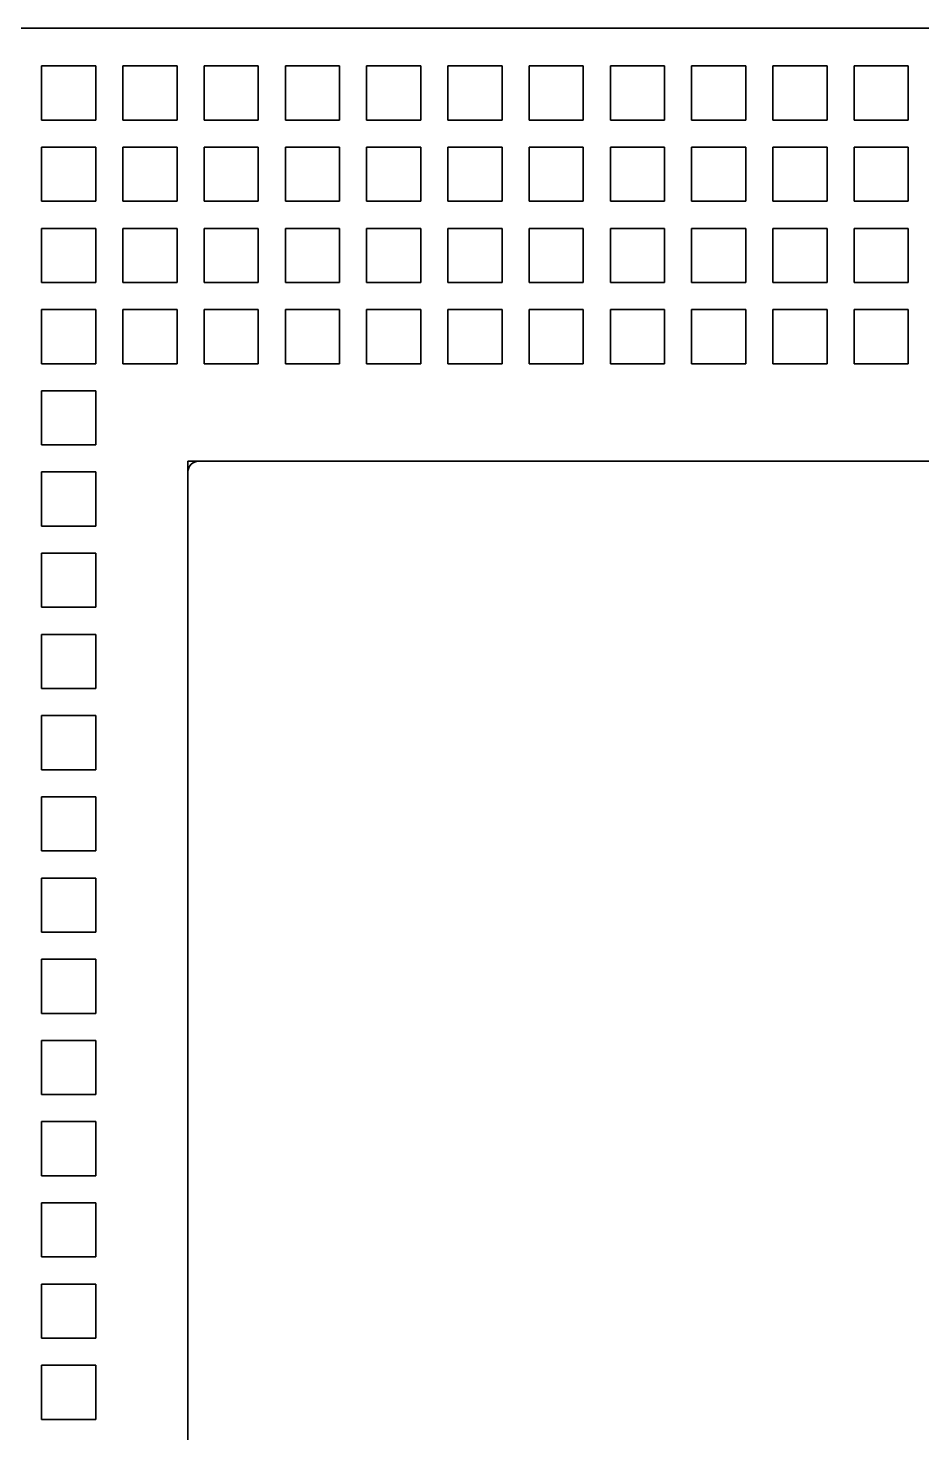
# Model space of a CAD drawing. Header units: millimetres. Extents: x 0 to 840, y -1485 to 297.
# Drawn here: x 186.101 to 187.751, y -679.425 to -676.83 of the extents above; entities that cross this region are included whole.
import ezdxf

# ---------------------------------------------------------------- set-up
doc = ezdxf.new("R2010")
doc.units = ezdxf.units.MM

# ---------------------------------------------------------------- blocks, each defined once
blk = doc.blocks.new('XT2_3M ABB')
at = {"color": 7, "lineweight": 35}
for p, q in [((3.95, 8.9), (-3.95, 8.9)), ((3.95, 8.9), (-3.95, 8.9)), ((2.25, 8.1), (-2.25, 8.1)), ((2.25, 8.1), (-2.25, 8.1)), ((2.1603, 8.1), (-2.1603, 8.1)), ((-2.25, 8.08), (-2.25, 4.02))]:
    blk.add_line(p, q, dxfattribs=at)
at = {"color": 7, "lineweight": 35, "ltscale": 0.025}
for p, q in [((-2.52, 8.83), (-2.52, 8.73)), ((-2.42, 8.83), (-2.52, 8.83)), ((-2.52, 8.83), (-2.52, 8.73)), ((-2.42, 8.83), (-2.52, 8.83)), ((-2.42, 8.83), (-2.42, 8.73)), ((-2.42, 8.83), (-2.42, 8.73)), ((-2.37, 8.83), (-2.37, 8.73)), ((-2.37, 8.83), (-2.27, 8.83)), ((-2.37, 8.83), (-2.37, 8.73)), ((-2.37, 8.83), (-2.27, 8.83)), ((-2.27, 8.83), (-2.27, 8.73)), ((-2.27, 8.83), (-2.27, 8.73)), ((-2.22, 8.83), (-2.22, 8.73)), ((-2.22, 8.83), (-2.12, 8.83)), ((-2.22, 8.83), (-2.22, 8.73)), ((-2.22, 8.83), (-2.12, 8.83)), ((-2.12, 8.83), (-2.12, 8.73)), ((-2.12, 8.83), (-2.12, 8.73)), ((-2.07, 8.83), (-2.07, 8.73)), ((-2.07, 8.83), (-1.97, 8.83)), ((-2.07, 8.83), (-2.07, 8.73)), ((-2.07, 8.83), (-1.97, 8.83)), ((-1.97, 8.83), (-1.97, 8.73)), ((-1.97, 8.83), (-1.97, 8.73)), ((-1.92, 8.83), (-1.92, 8.73)), ((-1.92, 8.83), (-1.82, 8.83)), ((-1.92, 8.83), (-1.92, 8.73)), ((-1.92, 8.83), (-1.82, 8.83)), ((-1.82, 8.83), (-1.82, 8.73)), ((-1.82, 8.83), (-1.82, 8.73)), ((-1.77, 8.83), (-1.77, 8.73)), ((-1.77, 8.83), (-1.67, 8.83)), ((-1.77, 8.83), (-1.77, 8.73)), ((-1.77, 8.83), (-1.67, 8.83)), ((-1.67, 8.83), (-1.67, 8.73)), ((-1.67, 8.83), (-1.67, 8.73)), ((-1.62, 8.83), (-1.62, 8.73)), ((-1.62, 8.83), (-1.52, 8.83)), ((-1.62, 8.83), (-1.62, 8.73)), ((-1.62, 8.83), (-1.52, 8.83)), ((-1.52, 8.83), (-1.52, 8.73)), ((-1.52, 8.83), (-1.52, 8.73)), ((-1.47, 8.83), (-1.47, 8.73)), ((-1.47, 8.83), (-1.37, 8.83)), ((-1.47, 8.83), (-1.47, 8.73)), ((-1.47, 8.83), (-1.37, 8.83)), ((-1.37, 8.83), (-1.37, 8.73)), ((-1.37, 8.83), (-1.37, 8.73)), ((-1.32, 8.83), (-1.32, 8.73)), ((-1.32, 8.83), (-1.22, 8.83)), ((-1.32, 8.83), (-1.32, 8.73)), ((-1.32, 8.83), (-1.22, 8.83)), ((-1.22, 8.83), (-1.22, 8.73)), ((-1.22, 8.83), (-1.22, 8.73)), ((-1.17, 8.83), (-1.17, 8.73)), ((-1.17, 8.83), (-1.07, 8.83)), ((-1.17, 8.83), (-1.17, 8.73)), ((-1.17, 8.83), (-1.07, 8.83)), ((-1.07, 8.83), (-1.07, 8.73)), ((-1.07, 8.83), (-1.07, 8.73)), ((-1.02, 8.83), (-1.02, 8.73)), ((-1.02, 8.83), (-0.92, 8.83)), ((-1.02, 8.83), (-1.02, 8.73)), ((-1.02, 8.83), (-0.92, 8.83)), ((-0.92, 8.83), (-0.92, 8.73)), ((-0.92, 8.83), (-0.92, 8.73)), ((-2.42, 8.73), (-2.52, 8.73)), ((-2.42, 8.73), (-2.52, 8.73)), ((-2.37, 8.73), (-2.27, 8.73)), ((-2.37, 8.73), (-2.27, 8.73)), ((-2.22, 8.73), (-2.12, 8.73)), ((-2.22, 8.73), (-2.12, 8.73)), ((-2.07, 8.73), (-1.97, 8.73)), ((-2.07, 8.73), (-1.97, 8.73)), ((-1.92, 8.73), (-1.82, 8.73)), ((-1.92, 8.73), (-1.82, 8.73)), ((-1.77, 8.73), (-1.67, 8.73)), ((-1.77, 8.73), (-1.67, 8.73)), ((-1.62, 8.73), (-1.52, 8.73)), ((-1.62, 8.73), (-1.52, 8.73)), ((-1.47, 8.73), (-1.37, 8.73)), ((-1.47, 8.73), (-1.37, 8.73)), ((-1.32, 8.73), (-1.22, 8.73)), ((-1.32, 8.73), (-1.22, 8.73)), ((-1.17, 8.73), (-1.07, 8.73)), ((-1.17, 8.73), (-1.07, 8.73)), ((-1.02, 8.73), (-0.92, 8.73)), ((-1.02, 8.73), (-0.92, 8.73)), ((-2.52, 8.68), (-2.52, 8.58)), ((-2.42, 8.68), (-2.52, 8.68)), ((-2.52, 8.68), (-2.52, 8.58)), ((-2.42, 8.68), (-2.52, 8.68)), ((-2.42, 8.68), (-2.42, 8.58)), ((-2.42, 8.68), (-2.42, 8.58)), ((-2.37, 8.68), (-2.37, 8.58)), ((-2.37, 8.68), (-2.27, 8.68)), ((-2.37, 8.68), (-2.37, 8.58)), ((-2.37, 8.68), (-2.27, 8.68)), ((-2.27, 8.68), (-2.27, 8.58)), ((-2.27, 8.68), (-2.27, 8.58)), ((-2.22, 8.68), (-2.22, 8.58)), ((-2.22, 8.68), (-2.12, 8.68)), ((-2.22, 8.68), (-2.22, 8.58)), ((-2.22, 8.68), (-2.12, 8.68)), ((-2.12, 8.68), (-2.12, 8.58)), ((-2.12, 8.68), (-2.12, 8.58)), ((-2.07, 8.68), (-2.07, 8.58)), ((-2.07, 8.68), (-1.97, 8.68)), ((-2.07, 8.68), (-2.07, 8.58)), ((-2.07, 8.68), (-1.97, 8.68)), ((-1.97, 8.68), (-1.97, 8.58)), ((-1.97, 8.68), (-1.97, 8.58)), ((-1.92, 8.68), (-1.92, 8.58)), ((-1.92, 8.68), (-1.82, 8.68)), ((-1.92, 8.68), (-1.92, 8.58)), ((-1.92, 8.68), (-1.82, 8.68)), ((-1.82, 8.68), (-1.82, 8.58)), ((-1.82, 8.68), (-1.82, 8.58)), ((-1.77, 8.68), (-1.77, 8.58)), ((-1.77, 8.68), (-1.67, 8.68)), ((-1.77, 8.68), (-1.77, 8.58)), ((-1.77, 8.68), (-1.67, 8.68)), ((-1.67, 8.68), (-1.67, 8.58)), ((-1.67, 8.68), (-1.67, 8.58)), ((-1.62, 8.68), (-1.62, 8.58)), ((-1.62, 8.68), (-1.52, 8.68)), ((-1.62, 8.68), (-1.62, 8.58)), ((-1.62, 8.68), (-1.52, 8.68)), ((-1.52, 8.68), (-1.52, 8.58)), ((-1.52, 8.68), (-1.52, 8.58)), ((-1.47, 8.68), (-1.47, 8.58)), ((-1.47, 8.68), (-1.37, 8.68)), ((-1.47, 8.68), (-1.47, 8.58)), ((-1.47, 8.68), (-1.37, 8.68)), ((-1.37, 8.68), (-1.37, 8.58)), ((-1.37, 8.68), (-1.37, 8.58)), ((-1.32, 8.68), (-1.32, 8.58)), ((-1.32, 8.68), (-1.22, 8.68)), ((-1.32, 8.68), (-1.32, 8.58)), ((-1.32, 8.68), (-1.22, 8.68)), ((-1.22, 8.68), (-1.22, 8.58)), ((-1.22, 8.68), (-1.22, 8.58)), ((-1.17, 8.68), (-1.17, 8.58)), ((-1.17, 8.68), (-1.07, 8.68)), ((-1.17, 8.68), (-1.17, 8.58)), ((-1.17, 8.68), (-1.07, 8.68)), ((-1.07, 8.68), (-1.07, 8.58)), ((-1.07, 8.68), (-1.07, 8.58)), ((-1.02, 8.68), (-1.02, 8.58)), ((-1.02, 8.68), (-0.92, 8.68)), ((-1.02, 8.68), (-1.02, 8.58)), ((-1.02, 8.68), (-0.92, 8.68)), ((-0.92, 8.68), (-0.92, 8.58)), ((-0.92, 8.68), (-0.92, 8.58)), ((-2.42, 8.58), (-2.52, 8.58)), ((-2.42, 8.58), (-2.52, 8.58)), ((-2.37, 8.58), (-2.27, 8.58)), ((-2.37, 8.58), (-2.27, 8.58)), ((-2.22, 8.58), (-2.12, 8.58)), ((-2.22, 8.58), (-2.12, 8.58)), ((-2.07, 8.58), (-1.97, 8.58)), ((-2.07, 8.58), (-1.97, 8.58)), ((-1.92, 8.58), (-1.82, 8.58)), ((-1.92, 8.58), (-1.82, 8.58)), ((-1.77, 8.58), (-1.67, 8.58)), ((-1.77, 8.58), (-1.67, 8.58)), ((-1.62, 8.58), (-1.52, 8.58)), ((-1.62, 8.58), (-1.52, 8.58)), ((-1.47, 8.58), (-1.37, 8.58)), ((-1.47, 8.58), (-1.37, 8.58)), ((-1.32, 8.58), (-1.22, 8.58)), ((-1.32, 8.58), (-1.22, 8.58)), ((-1.17, 8.58), (-1.07, 8.58)), ((-1.17, 8.58), (-1.07, 8.58)), ((-1.02, 8.58), (-0.92, 8.58)), ((-1.02, 8.58), (-0.92, 8.58)), ((-2.52, 8.53), (-2.52, 8.43)), ((-2.42, 8.53), (-2.52, 8.53)), ((-2.52, 8.53), (-2.52, 8.43)), ((-2.42, 8.53), (-2.52, 8.53)), ((-2.42, 8.53), (-2.42, 8.43)), ((-2.42, 8.53), (-2.42, 8.43)), ((-2.37, 8.53), (-2.37, 8.43)), ((-2.37, 8.53), (-2.27, 8.53)), ((-2.37, 8.53), (-2.37, 8.43)), ((-2.37, 8.53), (-2.27, 8.53)), ((-2.27, 8.53), (-2.27, 8.43)), ((-2.27, 8.53), (-2.27, 8.43)), ((-2.22, 8.53), (-2.22, 8.43)), ((-2.22, 8.53), (-2.12, 8.53)), ((-2.22, 8.53), (-2.22, 8.43)), ((-2.22, 8.53), (-2.12, 8.53)), ((-2.12, 8.53), (-2.12, 8.43)), ((-2.12, 8.53), (-2.12, 8.43)), ((-2.07, 8.53), (-2.07, 8.43)), ((-2.07, 8.53), (-1.97, 8.53)), ((-2.07, 8.53), (-2.07, 8.43)), ((-2.07, 8.53), (-1.97, 8.53)), ((-1.97, 8.53), (-1.97, 8.43)), ((-1.97, 8.53), (-1.97, 8.43)), ((-1.92, 8.53), (-1.92, 8.43)), ((-1.92, 8.53), (-1.82, 8.53)), ((-1.92, 8.53), (-1.92, 8.43)), ((-1.92, 8.53), (-1.82, 8.53)), ((-1.82, 8.53), (-1.82, 8.43)), ((-1.82, 8.53), (-1.82, 8.43)), ((-1.77, 8.53), (-1.77, 8.43)), ((-1.77, 8.53), (-1.67, 8.53)), ((-1.77, 8.53), (-1.77, 8.43)), ((-1.77, 8.53), (-1.67, 8.53)), ((-1.67, 8.53), (-1.67, 8.43)), ((-1.67, 8.53), (-1.67, 8.43)), ((-1.62, 8.53), (-1.62, 8.43)), ((-1.62, 8.53), (-1.52, 8.53)), ((-1.62, 8.53), (-1.62, 8.43)), ((-1.62, 8.53), (-1.52, 8.53)), ((-1.52, 8.53), (-1.52, 8.43)), ((-1.52, 8.53), (-1.52, 8.43)), ((-1.47, 8.53), (-1.47, 8.43)), ((-1.47, 8.53), (-1.37, 8.53)), ((-1.47, 8.53), (-1.47, 8.43)), ((-1.47, 8.53), (-1.37, 8.53)), ((-1.37, 8.53), (-1.37, 8.43)), ((-1.37, 8.53), (-1.37, 8.43)), ((-1.32, 8.53), (-1.32, 8.43)), ((-1.32, 8.53), (-1.22, 8.53)), ((-1.32, 8.53), (-1.32, 8.43)), ((-1.32, 8.53), (-1.22, 8.53)), ((-1.22, 8.53), (-1.22, 8.43)), ((-1.22, 8.53), (-1.22, 8.43)), ((-1.17, 8.53), (-1.17, 8.43)), ((-1.17, 8.53), (-1.07, 8.53)), ((-1.17, 8.53), (-1.17, 8.43)), ((-1.17, 8.53), (-1.07, 8.53)), ((-1.07, 8.53), (-1.07, 8.43)), ((-1.07, 8.53), (-1.07, 8.43)), ((-1.02, 8.53), (-1.02, 8.43)), ((-1.02, 8.53), (-0.92, 8.53)), ((-1.02, 8.53), (-1.02, 8.43)), ((-1.02, 8.53), (-0.92, 8.53)), ((-0.92, 8.53), (-0.92, 8.43)), ((-0.92, 8.53), (-0.92, 8.43)), ((-2.42, 8.43), (-2.52, 8.43)), ((-2.42, 8.43), (-2.52, 8.43)), ((-2.37, 8.43), (-2.27, 8.43)), ((-2.37, 8.43), (-2.27, 8.43)), ((-2.22, 8.43), (-2.12, 8.43)), ((-2.22, 8.43), (-2.12, 8.43)), ((-2.07, 8.43), (-1.97, 8.43)), ((-2.07, 8.43), (-1.97, 8.43)), ((-1.92, 8.43), (-1.82, 8.43)), ((-1.92, 8.43), (-1.82, 8.43)), ((-1.77, 8.43), (-1.67, 8.43)), ((-1.77, 8.43), (-1.67, 8.43)), ((-1.62, 8.43), (-1.52, 8.43)), ((-1.62, 8.43), (-1.52, 8.43)), ((-1.47, 8.43), (-1.37, 8.43)), ((-1.47, 8.43), (-1.37, 8.43)), ((-1.32, 8.43), (-1.22, 8.43)), ((-1.32, 8.43), (-1.22, 8.43)), ((-1.17, 8.43), (-1.07, 8.43)), ((-1.17, 8.43), (-1.07, 8.43)), ((-1.02, 8.43), (-0.92, 8.43)), ((-1.02, 8.43), (-0.92, 8.43)), ((-2.52, 8.38), (-2.52, 8.28)), ((-2.42, 8.38), (-2.52, 8.38)), ((-2.52, 8.38), (-2.52, 8.28)), ((-2.42, 8.38), (-2.52, 8.38)), ((-2.42, 8.38), (-2.42, 8.28)), ((-2.42, 8.38), (-2.42, 8.28)), ((-2.37, 8.38), (-2.37, 8.28)), ((-2.37, 8.38), (-2.27, 8.38)), ((-2.37, 8.38), (-2.37, 8.28)), ((-2.37, 8.38), (-2.27, 8.38)), ((-2.27, 8.38), (-2.27, 8.28)), ((-2.27, 8.38), (-2.27, 8.28)), ((-2.22, 8.38), (-2.22, 8.28)), ((-2.22, 8.38), (-2.12, 8.38)), ((-2.22, 8.38), (-2.22, 8.28)), ((-2.22, 8.38), (-2.12, 8.38)), ((-2.12, 8.38), (-2.12, 8.28)), ((-2.12, 8.38), (-2.12, 8.28)), ((-2.07, 8.38), (-2.07, 8.28)), ((-2.07, 8.38), (-1.97, 8.38)), ((-2.07, 8.38), (-2.07, 8.28)), ((-2.07, 8.38), (-1.97, 8.38)), ((-1.97, 8.38), (-1.97, 8.28)), ((-1.97, 8.38), (-1.97, 8.28)), ((-1.92, 8.38), (-1.92, 8.28)), ((-1.92, 8.38), (-1.82, 8.38)), ((-1.92, 8.38), (-1.92, 8.28)), ((-1.92, 8.38), (-1.82, 8.38)), ((-1.82, 8.38), (-1.82, 8.28)), ((-1.82, 8.38), (-1.82, 8.28)), ((-1.77, 8.38), (-1.77, 8.28)), ((-1.77, 8.38), (-1.67, 8.38)), ((-1.77, 8.38), (-1.77, 8.28)), ((-1.77, 8.38), (-1.67, 8.38)), ((-1.67, 8.38), (-1.67, 8.28)), ((-1.67, 8.38), (-1.67, 8.28)), ((-1.62, 8.38), (-1.62, 8.28)), ((-1.62, 8.38), (-1.52, 8.38)), ((-1.62, 8.38), (-1.62, 8.28)), ((-1.62, 8.38), (-1.52, 8.38)), ((-1.52, 8.38), (-1.52, 8.28)), ((-1.52, 8.38), (-1.52, 8.28)), ((-1.47, 8.38), (-1.47, 8.28)), ((-1.47, 8.38), (-1.37, 8.38)), ((-1.47, 8.38), (-1.47, 8.28)), ((-1.47, 8.38), (-1.37, 8.38)), ((-1.37, 8.38), (-1.37, 8.28)), ((-1.37, 8.38), (-1.37, 8.28)), ((-1.32, 8.38), (-1.32, 8.28)), ((-1.32, 8.38), (-1.22, 8.38)), ((-1.32, 8.38), (-1.32, 8.28)), ((-1.32, 8.38), (-1.22, 8.38)), ((-1.22, 8.38), (-1.22, 8.28)), ((-1.22, 8.38), (-1.22, 8.28)), ((-1.17, 8.38), (-1.17, 8.28)), ((-1.17, 8.38), (-1.07, 8.38)), ((-1.17, 8.38), (-1.17, 8.28)), ((-1.17, 8.38), (-1.07, 8.38)), ((-1.07, 8.38), (-1.07, 8.28)), ((-1.07, 8.38), (-1.07, 8.28)), ((-1.02, 8.38), (-1.02, 8.28)), ((-1.02, 8.38), (-0.92, 8.38)), ((-1.02, 8.38), (-1.02, 8.28)), ((-1.02, 8.38), (-0.92, 8.38)), ((-0.92, 8.38), (-0.92, 8.28)), ((-0.92, 8.38), (-0.92, 8.28)), ((-2.42, 8.28), (-2.52, 8.28)), ((-2.42, 8.28), (-2.52, 8.28)), ((-2.37, 8.28), (-2.27, 8.28)), ((-2.37, 8.28), (-2.27, 8.28)), ((-2.22, 8.28), (-2.12, 8.28)), ((-2.22, 8.28), (-2.12, 8.28)), ((-2.07, 8.28), (-1.97, 8.28)), ((-2.07, 8.28), (-1.97, 8.28)), ((-1.92, 8.28), (-1.82, 8.28)), ((-1.92, 8.28), (-1.82, 8.28)), ((-1.77, 8.28), (-1.67, 8.28)), ((-1.77, 8.28), (-1.67, 8.28)), ((-1.62, 8.28), (-1.52, 8.28)), ((-1.62, 8.28), (-1.52, 8.28)), ((-1.47, 8.28), (-1.37, 8.28)), ((-1.47, 8.28), (-1.37, 8.28)), ((-1.32, 8.28), (-1.22, 8.28)), ((-1.32, 8.28), (-1.22, 8.28)), ((-1.17, 8.28), (-1.07, 8.28)), ((-1.17, 8.28), (-1.07, 8.28)), ((-1.02, 8.28), (-0.92, 8.28)), ((-1.02, 8.28), (-0.92, 8.28)), ((-2.52, 8.23), (-2.52, 8.13)), ((-2.42, 8.23), (-2.52, 8.23)), ((-2.52, 8.23), (-2.52, 8.13)), ((-2.42, 8.23), (-2.52, 8.23)), ((-2.42, 8.23), (-2.42, 8.13)), ((-2.42, 8.23), (-2.42, 8.13)), ((-2.42, 8.13), (-2.52, 8.13)), ((-2.42, 8.13), (-2.52, 8.13)), ((-2.52, 8.08), (-2.52, 7.98)), ((-2.42, 8.08), (-2.52, 8.08)), ((-2.52, 8.08), (-2.52, 7.98)), ((-2.42, 8.08), (-2.52, 8.08)), ((-2.42, 8.08), (-2.42, 7.98)), ((-2.42, 8.08), (-2.42, 7.98)), ((-2.42, 7.98), (-2.52, 7.98)), ((-2.42, 7.98), (-2.52, 7.98)), ((-2.52, 7.93), (-2.52, 7.83)), ((-2.42, 7.93), (-2.52, 7.93)), ((-2.52, 7.93), (-2.52, 7.83)), ((-2.42, 7.93), (-2.52, 7.93)), ((-2.42, 7.93), (-2.42, 7.83)), ((-2.42, 7.93), (-2.42, 7.83)), ((-2.42, 7.83), (-2.52, 7.83)), ((-2.42, 7.83), (-2.52, 7.83)), ((-2.52, 7.78), (-2.52, 7.68)), ((-2.42, 7.78), (-2.52, 7.78)), ((-2.52, 7.78), (-2.52, 7.68)), ((-2.42, 7.78), (-2.52, 7.78)), ((-2.42, 7.78), (-2.42, 7.68)), ((-2.42, 7.78), (-2.42, 7.68)), ((-2.42, 7.68), (-2.52, 7.68)), ((-2.42, 7.68), (-2.52, 7.68)), ((-2.52, 7.63), (-2.52, 7.53)), ((-2.42, 7.63), (-2.52, 7.63)), ((-2.52, 7.63), (-2.52, 7.53)), ((-2.42, 7.63), (-2.52, 7.63)), ((-2.42, 7.63), (-2.42, 7.53)), ((-2.42, 7.63), (-2.42, 7.53)), ((-2.42, 7.53), (-2.52, 7.53)), ((-2.42, 7.53), (-2.52, 7.53)), ((-2.52, 7.48), (-2.52, 7.38)), ((-2.42, 7.48), (-2.52, 7.48)), ((-2.52, 7.48), (-2.52, 7.38)), ((-2.42, 7.48), (-2.52, 7.48)), ((-2.42, 7.48), (-2.42, 7.38)), ((-2.42, 7.48), (-2.42, 7.38)), ((-2.42, 7.38), (-2.52, 7.38)), ((-2.42, 7.38), (-2.52, 7.38)), ((-2.52, 7.33), (-2.52, 7.23)), ((-2.42, 7.33), (-2.52, 7.33)), ((-2.52, 7.33), (-2.52, 7.23)), ((-2.42, 7.33), (-2.52, 7.33)), ((-2.42, 7.33), (-2.42, 7.23)), ((-2.42, 7.33), (-2.42, 7.23)), ((-2.42, 7.23), (-2.52, 7.23)), ((-2.42, 7.23), (-2.52, 7.23)), ((-2.52, 7.18), (-2.52, 7.08)), ((-2.42, 7.18), (-2.52, 7.18)), ((-2.52, 7.18), (-2.52, 7.08)), ((-2.42, 7.18), (-2.52, 7.18)), ((-2.42, 7.18), (-2.42, 7.08)), ((-2.42, 7.18), (-2.42, 7.08)), ((-2.42, 7.08), (-2.52, 7.08)), ((-2.42, 7.08), (-2.52, 7.08)), ((-2.52, 7.03), (-2.52, 6.93)), ((-2.42, 7.03), (-2.52, 7.03)), ((-2.52, 7.03), (-2.52, 6.93)), ((-2.42, 7.03), (-2.52, 7.03)), ((-2.42, 7.03), (-2.42, 6.93)), ((-2.42, 7.03), (-2.42, 6.93)), ((-2.42, 6.93), (-2.52, 6.93)), ((-2.42, 6.93), (-2.52, 6.93)), ((-2.52, 6.88), (-2.52, 6.78)), ((-2.42, 6.88), (-2.52, 6.88)), ((-2.52, 6.88), (-2.52, 6.78)), ((-2.42, 6.88), (-2.52, 6.88)), ((-2.42, 6.88), (-2.42, 6.78)), ((-2.42, 6.88), (-2.42, 6.78)), ((-2.42, 6.78), (-2.52, 6.78)), ((-2.42, 6.78), (-2.52, 6.78)), ((-2.52, 6.73), (-2.52, 6.63)), ((-2.42, 6.73), (-2.52, 6.73)), ((-2.52, 6.73), (-2.52, 6.63)), ((-2.42, 6.73), (-2.52, 6.73)), ((-2.42, 6.73), (-2.42, 6.63)), ((-2.42, 6.73), (-2.42, 6.63)), ((-2.42, 6.63), (-2.52, 6.63)), ((-2.42, 6.63), (-2.52, 6.63)), ((-2.52, 6.58), (-2.52, 6.48)), ((-2.42, 6.58), (-2.52, 6.58)), ((-2.52, 6.58), (-2.52, 6.48)), ((-2.42, 6.58), (-2.52, 6.58)), ((-2.42, 6.58), (-2.42, 6.48)), ((-2.42, 6.58), (-2.42, 6.48)), ((-2.42, 6.48), (-2.52, 6.48)), ((-2.42, 6.48), (-2.52, 6.48)), ((-2.52, 6.43), (-2.52, 6.33)), ((-2.42, 6.43), (-2.52, 6.43)), ((-2.52, 6.43), (-2.52, 6.33)), ((-2.42, 6.43), (-2.52, 6.43)), ((-2.42, 6.43), (-2.42, 6.33)), ((-2.42, 6.43), (-2.42, 6.33)), ((-2.42, 6.33), (-2.52, 6.33)), ((-2.42, 6.33), (-2.52, 6.33))]:
    blk.add_line(p, q, dxfattribs=at)
at = {"color": 7, "lineweight": 35, "ltscale": 0.004979}
blk.add_line((-2.25, 8.0801), (-2.25, 8.1), dxfattribs=at)
blk.add_line((-2.25, 8.0801), (-2.25, 8.1), dxfattribs=at)
at = {"color": 7, "lineweight": 35, "ltscale": 0.017437}
blk.add_line((-2.1603, 8.1), (-2.23, 8.1), dxfattribs=at)
at = {"color": 7, "lineweight": 35}
blk.add_arc((-2.23, 8.08), 0.02, 90, 180, dxfattribs=at)

msp = doc.modelspace()

# ---------------------------------------------------------------- block references
msp.add_blockref('XT2_3M ABB', (188.6457, -685.7301))

doc.saveas('drawing.dxf')
